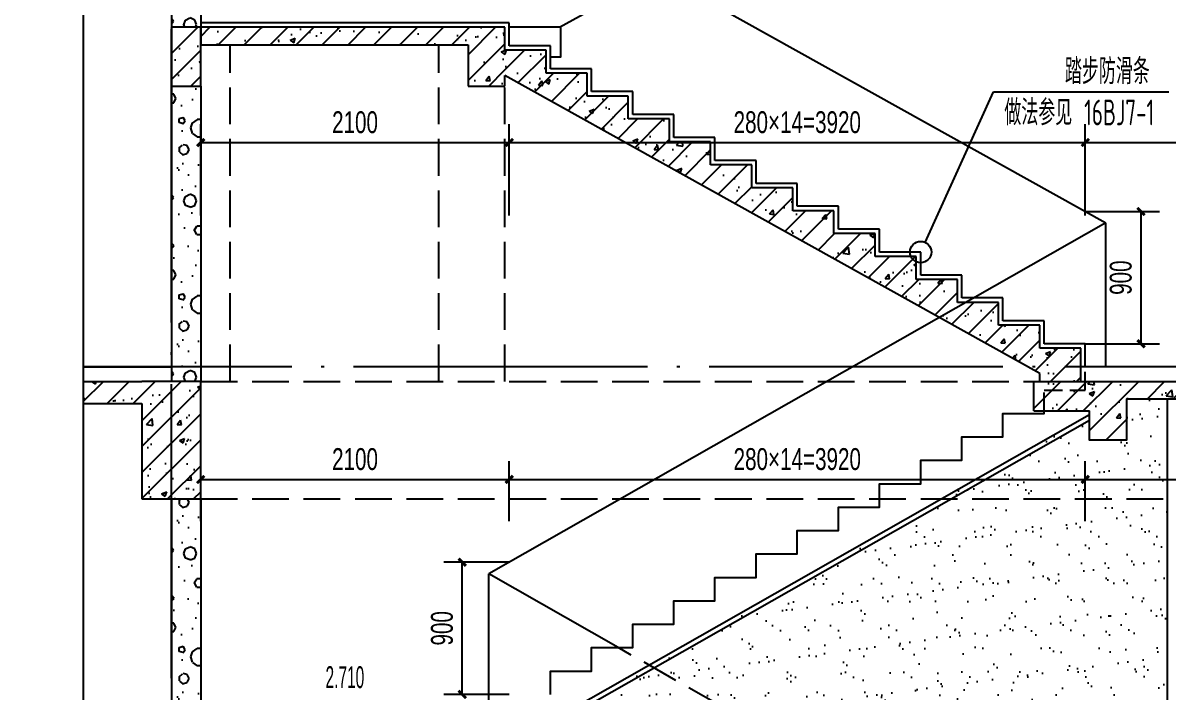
# Model space of a CAD drawing. Extents: x -26219 to 315419, y -160410 to -120810.
# Drawn here: x 19935 to 27729, y -144267 to -139713 of the extents above; entities that cross this region are included whole.
import ezdxf
from ezdxf.xclip import XClip

# ---------------------------------------------------------------- set-up
doc = ezdxf.new("R2010")
doc.units = 0
doc.header["$LTSCALE"] = 1000
doc.header["$MEASUREMENT"] = 0
doc.header["$XCLIPFRAME"] = 0
doc.linetypes.add('DASH', pattern=[0.35, 0.25, -0.1])
doc.linetypes.add('DOTE', pattern=[2.42, 2, -0.2, 0.02, -0.2])
for name, color, linetype in [('01-标注_尺寸', 124, 'Continuous'), ('01-标注_符号', 200, 'Continuous'), ('02-TEXT_标注', 130, 'Continuous'), ('05-填充_天正', 26, 'Continuous'), ('104-14# 核心筒$0$A-C_玻璃幕墙', 140, 'Continuous'), ('A-E_栏杆', 232, 'Continuous'), ('A-SUR_保温', 222, 'Continuous'), ('A_AXIS-轴线', 36, 'Continuous'), ('A_STR-砌块墙', 121, 'Continuous'), ('A_STR-砼墙', 51, 'Continuous'), ('A_STR-砼柱', 51, 'Continuous'), ('S_E_A-E_楼梯', 4, 'Continuous'), ('S_SURFACE', 6, 'Continuous')]:
    doc.layers.add(name, color=color, linetype=linetype)
doc.styles.add('_TCH_DIM', font='ros.shx', dxfattribs={"width": 0.75, "bigfont": 'jd.shx'})
doc.styles.add('_TCH_DIM_T3', font='ros.shx', dxfattribs={"width": 0.705882, "bigfont": 'jd.shx'})
doc.styles.add('样式 1', font='ros1.shx', dxfattribs={"width": 0.7, "bigfont": 'jd.shx'})
doc.dimstyles.new('_TCH_ARCH&&50', dxfattribs={"dimtxt": 148.75, "dimasz": 50, "dimexe": 125, "dimexo": 150, "dimgap": 63.125, "dimtad": 1, "dimdec": 0, "dimzin": 0, "dimdsep": 46, "dimtxsty": '_TCH_DIM_T3', "dimblk": 'ARCHTICK', "dimcen": 0.09, "dimclrt": 7, "dimazin": 2, "dimtfac": 1, "dimtdec": 0, "dimtix": 1, "dimtmove": 2, "dimatfit": 3, "dimfxl": 0, "dimtolj": 1, "dimtzin": 0, "dimarcsym": 0})
pattern_1 = [(45, (-215098.23, 53166.43), (-88.38835, 88.38835), []), (50, (-215098.23, 53166.43), (358.6301, -31.37607), [37.5, -412.5]), (355, (-215098.23, 53166.43), (-69.37567, 376.09607), [30, -330]), (100.4514, (-215068.35, 53163.82), (289.2547, 344.71977), [31.8701, -350.57106]), (46.1842, (-215098.23, 53266.43), (533.6205, -82.7595), [56.25, -618.75]), (96.6356, (-215053.76, 53259.54), (467.33135, 487.0589), [47.8051, -525.8565]), (351.1842, (-215098.23, 53266.43), (467.331, 487.0593), [45, -495]), (21, (-215048.23, 53241.43), (298.45353, -201.30945), [37.5, -412.5]), (326, (-215048.23, 53241.43), (121.65767, 362.57502), [30, -330]), (71.4514, (-215023.36, 53224.66), (420.1113, 161.26525), [31.8701, -350.57106]), (37.5, (-215098.23, 53166.43), (6.07993, 166.446927), [0, -326, 0, -335, 0, -331.25]), (7.5, (-215098.23, 53166.43), (131.53477, 197.20586), [0, -191, 0, -318.5, 0, -126.25]), (327.5, (-215209.73, 53166.43), (266.91122, -11.277436), [0, -125, 0, -390, 0, -517.5]), (317.5, (-215259.73, 53166.43), (291.59308, 50.05249), [0, -162.5, 0, -259, 0, -367.5])]
pattern_2 = [(45, (0, 0), (-88.38835, 88.38835), []), (50, (0, 0), (358.6301, -31.37607), [37.5, -412.5]), (355, (0, 0), (-69.3757, 376.0961), [30, -330]), (100.4514, (29.9, -2.6), (289.2547, 344.7198), [31.8701, -350.5711]), (46.1842, (0, 100), (533.6205, -82.7595), [56.25, -618.75]), (96.6356, (44.47, 93.1), (467.3314, 487.059), [47.8051, -525.8565]), (351.1842, (0, 100), (467.331, 487.0593), [45, -495]), (21, (50, 75), (298.4535, -201.30945), [37.5, -412.5]), (326, (50, 75), (121.6577, 362.575), [30, -330]), (71.4514, (74.87, 58.22), (420.1113, 161.26525), [31.8701, -350.5711]), (37.5, (0, 0), (6.07993, 166.44693), [0, -326, 0, -335, 0, -331.25]), (7.5, (0, 0), (131.53477, 197.20586), [0, -191, 0, -318.5, 0, -126.25]), (327.5, (-111.5, 0), (266.91122, -11.27744), [0, -125, 0, -390, 0, -517.5]), (317.5, (-161.5, 0), (291.5931, 50.0525), [0, -162.5, 0, -259, 0, -367.5])]
pattern_3 = [(0, (177, -183), (300, 600), [0, -600]), (0, (-174, -264), (300, 600), [0, -600]), (0, (21, -270), (300, 600), [0, -600]), (0, (234, -93), (300, 600), [0, -600]), (0, (-15, -300), (300, 600), [0, -600]), (0, (294, 285), (300, 600), [0, -600]), (0, (111, 237), (300, 600), [0, -600]), (0, (207, 162), (300, 600), [0, -600]), (0, (-282, 150), (300, 600), [0, -600]), (0, (12, 123), (300, 600), [0, -600]), (0, (-102, -30), (300, 600), [0, -600]), (0, (-96, -255), (300, 600), [0, -600]), (0, (129, -279), (300, 600), [0, -600]), (0, (294, -15), (300, 600), [0, -600]), (0, (-267, -108), (300, 600), [0, -600]), (0, (-216, -6), (300, 600), [0, -600]), (0, (18, -48), (300, 600), [0, -600]), (0, (-66, -135), (300, 600), [0, -600]), (0, (-114, 63), (300, 600), [0, -600]), (0, (-39, 288), (300, 600), [0, -600]), (0, (-243, -234), (300, 600), [0, -600]), (0, (87, 165), (300, 600), [0, -600]), (0, (-192, 174), (300, 600), [0, -600]), (0, (-240, 252), (300, 600), [0, -600]), (130.601294, (257.143, 97.143), (-1499.9999834, 1800.000008), [26.3416, -11037.111]), (18.43495, (214.29, 108.57), (1499.999994, 599.999996), [27.1052, -3767.628]), (90, (214.3, 82.86), (300, 600), [25.7143, -1174.2857]), (161.56505, (240, 74.29), (-1500.00001, 599.999955), [27.1052, -3767.628]), (53.1301, (240, 74.29), (300, 600), [28.5714, -2971.4285]), (135, (262.86, -231.43), (-300.00004, 599.99996), [24.2437, -1672.8126]), (45, (228.57, -231.43), (300, 600), [24.2437, -1672.8126]), (135, (245.71, -248.57), (-300.00004, 599.99996), [24.2437, -1672.8126]), (45, (245.71, -248.57), (300, 600), [24.2437, -1672.8126]), (116.56505, (-25.7, 171.43), (-5e-05, 1200), [31.9438, -638.8765]), (180, (-40, 200), (-300, 600), [34.2857, -565.7142]), (63.43495, (-88.57, 171.43), (3e-06, 1200), [31.9438, -638.8765]), (116.56505, (-74.3, 142.86), (-5e-05, 1200), [31.9438, -638.8765]), (0, (-74.3, 142.86), (300, 600), [34.2857, -565.7142]), (63.43495, (-40, 142.86), (3e-06, 1200), [31.9438, -638.8765]), (107.102728, (200, -31.429), (-899.9999656, 3000.000005), [38.8613, -16282.9025]), (143.972626, (188.57, 5.714), (-5699.999928, 4199.999995), [38.8613, -8122.02]), (180, (157.14, 28.6), (-300, 600), [37.1429, -562.857]), (36.027373, (88.57, 5.714), (5699.999958, 4199.999955), [38.8613, -8122.02]), (71.56505, (77.14, -28.57), (900.000005, 2999.999995), [36.1403, -3758.5928]), (107.102728, (88.571, -65.714), (-899.9999656, 3000.000005), [38.8613, -16282.9025]), (143.972626, (120, -88.57), (-5699.999928, 4199.999995), [38.8613, -8122.02]), (0, (120, -88.6), (300, 600), [37.1429, -562.857]), (36.027373, (157.143, -88.57), (5699.999958, 4199.999955), [38.8613, -8122.02]), (71.56505, (188.57, -65.71), (900.000005, 2999.999995), [36.1403, -3758.5928]), (150.25512, (205.714, 248.57), (-900.000002, 599.999993), [23.035, -4814.3196]), (90, (185.7, 237.14), (300, 600), [22.8571, -1177.1427]), (29.74488, (185.714, 237.14), (900, 599.999997), [23.035, -4814.3196]), (116.56505, (65.7, -177.14), (-5e-05, 1200), [31.9438, -638.8765]), (168.690067, (51.43, -148.57), (-2700.000002, 599.999985), [29.1373, -6089.6855]), (41.185925, (0, -162.857), (7499.9999546, 6599.9999423), [30.3718, -12725.802]), (90, (0, -191.43), (300, 600), [28.5714, -1171.4285]), (138.814074, (22.857, -211.429), (-7499.9998667, 6600.000042), [30.3718, -12725.802]), (16.699244, (22.857, -211.429), (9899.9999255, 2999.9999686), [29.8295, -12498.5375]), (60.945396, (51.43, -202.857), (299.999999, 599.9999947), [29.416, -12325.3395]), (109.983106, (-185.714, 74.286), (-1500.0000056, 4199.999989), [33.442, -14012.1975]), (155.556045, (-197.143, 105.714), (-3900.000015, 1799.9999626), [34.523, -14465.1315]), (24.443955, (-260, 105.714), (3900.000002, 1799.9999913), [34.523, -14465.1315]), (70.016893, (-271.429, 74.286), (1500.0000045, 4199.9999896), [33.442, -14012.1975]), (109.983106, (-260, 42.857), (-1500.0000056, 4199.999989), [33.442, -14012.1975]), (160.016893, (-228.57, 31.43), (-1500, 599.999973), [33.442, -6989.3775]), (19.983107, (-228.57, 31.43), (1499.999992, 599.999999), [33.442, -6989.3775]), (70.016893, (-197.143, 42.857), (1500.0000045, 4199.9999896), [33.442, -14012.1975]), (122.005383, (37.14, 20), (-300.00004, 599.99997), [26.9542, -5633.434]), (18.43495, (-2.86, 34.29), (1499.999994, 599.999996), [27.1052, -3767.628]), (90, (-2.86, 8.57), (300, 600), [25.7143, -1174.2857]), (161.56505, (22.86, 0), (-1500.00001, 599.999955), [27.1052, -3767.628]), (54.462322, (22.857, 0), (2099.999997, 2999.9999955), [24.578, -10298.2115]), (116.56505, (-137.14, -125.7), (-5e-05, 1200), [31.9438, -638.8765]), (180, (-151.4, -97.14), (-300, 600), [31.4286, -568.5714]), (59.036243, (-200, -125.714), (300.000001, 599.999997), [33.3197, -6963.822]), (120.963756, (-182.857, -154.286), (-300.000041, 599.999972), [33.3197, -6963.822]), (0, (-182.86, -154.3), (300, 600), [31.4286, -568.5714]), (63.43495, (-151.43, -154.3), (3e-06, 1200), [31.9438, -638.8765])]

# ---------------------------------------------------------------- blocks, each defined once
blk = doc.blocks.new('104-14# 核心筒')
at = {"layer": '104-14# 核心筒$0$A-C_玻璃幕墙'}
blk.add_lwpolyline([(82417.6, 175653.6), (83499.8, 178465.9), (52926.6, 177184.7), (53491, 179839.8), (17309.3, 179208.2), (22065.4, 195794.6), (62738.3, 196820), (62307.5, 195791.2), (92265.6, 197155.1), (99426.9, 222925), (120741.8, 216994.6), (117562.9, 189300.5), (119297.3, 188914.5), (109062.3, 173767.9), (82417.6, 175653.6)], dxfattribs=at)
blk = doc.blocks.new('_ArchTick')
at = {"color": 0, "linetype": 'ByBlock', "const_width": 0.4}
blk.add_lwpolyline([(-0.5, -0.5), (0.5, 0.5)], dxfattribs=at)
blk = doc.blocks.new('*D333')
at = {"layer": '01-标注_尺寸', "color": 0, "lineweight": -2, "transparency": 16777216}
for p, q in [((27164.9, -143103.4), (27164.9, -142694.9)), ((29944.9, -143103.4), (29944.9, -142694.9)), ((27164.9, -142819.9), (29944.9, -142819.9))]:
    blk.add_line(p, q, dxfattribs=at)
at = {"layer": 'Defpoints', "color": 0, "transparency": 16777216}
for p in [(29944.9, -142819.9), (27164.9, -143253.4), (29944.9, -143253.4)]:
    blk.add_point(p, dxfattribs=at)
at = {"layer": '01-标注_尺寸', "color": 0, "lineweight": -2, "transparency": 16777216, "xscale": 50, "yscale": 50, "zscale": 50, "rotation": 180}
blk.add_blockref('_ArchTick', (27164.9, -142819.9), dxfattribs=at)
at = {"layer": '01-标注_尺寸', "color": 0, "lineweight": -2, "transparency": 16777216, "xscale": 50, "yscale": 50, "zscale": 50}
blk.add_blockref('_ArchTick', (29944.9, -142819.9), dxfattribs=at)
at = {"layer": '01-标注_尺寸', "color": 7, "transparency": 16777216, "insert": (28554.9, -142682.4), "char_height": 148.75, "attachment_point": 5, "style": '_TCH_DIM_T3'}
blk.add_mtext('\\A1;2780', dxfattribs=at)
blk = doc.blocks.new('*D334')
at = {"layer": '01-标注_尺寸', "color": 0, "lineweight": -2, "transparency": 16777216}
for p, q in [((23244.9, -143103.4), (23244.9, -142694.9)), ((27164.9, -143103.4), (27164.9, -142694.9)), ((23244.9, -142819.9), (27164.9, -142819.9))]:
    blk.add_line(p, q, dxfattribs=at)
at = {"layer": 'Defpoints', "color": 0, "transparency": 16777216}
for p in [(27164.9, -142819.9), (23244.9, -143253.4), (27164.9, -143253.4)]:
    blk.add_point(p, dxfattribs=at)
at = {"layer": '01-标注_尺寸', "color": 0, "lineweight": -2, "transparency": 16777216, "xscale": 50, "yscale": 50, "zscale": 50, "rotation": 180}
blk.add_blockref('_ArchTick', (23244.9, -142819.9), dxfattribs=at)
at = {"layer": '01-标注_尺寸', "color": 0, "lineweight": -2, "transparency": 16777216, "xscale": 50, "yscale": 50, "zscale": 50}
blk.add_blockref('_ArchTick', (27164.9, -142819.9), dxfattribs=at)
at = {"layer": '01-标注_尺寸', "color": 7, "transparency": 16777216, "insert": (25204.9, -142682.4), "char_height": 148.75, "attachment_point": 5, "style": '_TCH_DIM_T3'}
blk.add_mtext('\\A1;280×14=3920', dxfattribs=at)
blk = doc.blocks.new('*D335')
at = {"layer": '01-标注_尺寸', "color": 0, "lineweight": -2, "transparency": 16777216}
for p, q in [((21144.9, -143103.4), (21144.9, -142694.9)), ((23244.9, -143103.4), (23244.9, -142694.9)), ((21144.9, -142819.9), (23244.9, -142819.9))]:
    blk.add_line(p, q, dxfattribs=at)
at = {"layer": 'Defpoints', "color": 0, "transparency": 16777216}
for p in [(23244.9, -142819.9), (21144.9, -143253.4), (23244.9, -143253.4)]:
    blk.add_point(p, dxfattribs=at)
at = {"layer": '01-标注_尺寸', "color": 0, "lineweight": -2, "transparency": 16777216, "xscale": 50, "yscale": 50, "zscale": 50, "rotation": 180}
blk.add_blockref('_ArchTick', (21144.9, -142819.9), dxfattribs=at)
at = {"layer": '01-标注_尺寸', "color": 0, "lineweight": -2, "transparency": 16777216, "xscale": 50, "yscale": 50, "zscale": 50}
blk.add_blockref('_ArchTick', (23244.9, -142819.9), dxfattribs=at)
at = {"layer": '01-标注_尺寸', "color": 7, "transparency": 16777216, "insert": (22194.9, -142682.4), "char_height": 148.75, "attachment_point": 5, "style": '_TCH_DIM_T3'}
blk.add_mtext('\\A1;2100', dxfattribs=at)
blk = doc.blocks.new('*D341')
at = {"layer": '01-标注_尺寸', "color": 0, "lineweight": -2, "transparency": 16777216}
for p, q in [((27164.9, -141022.6), (27164.9, -140402)), ((29944.9, -141022.6), (29944.9, -140402)), ((27164.9, -140527), (29944.9, -140527))]:
    blk.add_line(p, q, dxfattribs=at)
at = {"layer": 'Defpoints', "color": 0, "transparency": 16777216}
for p in [(29944.9, -140527), (27164.9, -141172.6), (29944.9, -141172.6)]:
    blk.add_point(p, dxfattribs=at)
at = {"layer": '01-标注_尺寸', "color": 0, "lineweight": -2, "transparency": 16777216, "xscale": 50, "yscale": 50, "zscale": 50, "rotation": 180}
blk.add_blockref('_ArchTick', (27164.9, -140527), dxfattribs=at)
at = {"layer": '01-标注_尺寸', "color": 0, "lineweight": -2, "transparency": 16777216, "xscale": 50, "yscale": 50, "zscale": 50}
blk.add_blockref('_ArchTick', (29944.9, -140527), dxfattribs=at)
at = {"layer": '01-标注_尺寸', "color": 7, "transparency": 16777216, "insert": (28554.9, -140389.5), "char_height": 148.75, "attachment_point": 5, "style": '_TCH_DIM_T3'}
blk.add_mtext('\\A1;2780', dxfattribs=at)
blk = doc.blocks.new('*D342')
at = {"layer": '01-标注_尺寸', "color": 0, "lineweight": -2, "transparency": 16777216}
for p, q in [((23244.9, -141022.6), (23244.9, -140402)), ((27164.9, -141022.6), (27164.9, -140402)), ((23244.9, -140527), (27164.9, -140527))]:
    blk.add_line(p, q, dxfattribs=at)
at = {"layer": 'Defpoints', "color": 0, "transparency": 16777216}
for p in [(27164.9, -140527), (23244.9, -141172.6), (27164.9, -141172.6)]:
    blk.add_point(p, dxfattribs=at)
at = {"layer": '01-标注_尺寸', "color": 0, "lineweight": -2, "transparency": 16777216, "xscale": 50, "yscale": 50, "zscale": 50, "rotation": 180}
blk.add_blockref('_ArchTick', (23244.9, -140527), dxfattribs=at)
at = {"layer": '01-标注_尺寸', "color": 0, "lineweight": -2, "transparency": 16777216, "xscale": 50, "yscale": 50, "zscale": 50}
blk.add_blockref('_ArchTick', (27164.9, -140527), dxfattribs=at)
at = {"layer": '01-标注_尺寸', "color": 7, "transparency": 16777216, "insert": (25204.9, -140389.5), "char_height": 148.75, "attachment_point": 5, "style": '_TCH_DIM_T3'}
blk.add_mtext('\\A1;280×14=3920', dxfattribs=at)
blk = doc.blocks.new('*D343')
at = {"layer": '01-标注_尺寸', "color": 0, "lineweight": -2, "transparency": 16777216}
for p, q in [((21144.9, -141022.6), (21144.9, -140402)), ((23244.9, -141022.6), (23244.9, -140402)), ((21144.9, -140527), (23244.9, -140527))]:
    blk.add_line(p, q, dxfattribs=at)
at = {"layer": 'Defpoints', "color": 0, "transparency": 16777216}
for p in [(23244.9, -140527), (21144.9, -141172.6), (23244.9, -141172.6)]:
    blk.add_point(p, dxfattribs=at)
at = {"layer": '01-标注_尺寸', "color": 0, "lineweight": -2, "transparency": 16777216, "xscale": 50, "yscale": 50, "zscale": 50, "rotation": 180}
blk.add_blockref('_ArchTick', (21144.9, -140527), dxfattribs=at)
at = {"layer": '01-标注_尺寸', "color": 0, "lineweight": -2, "transparency": 16777216, "xscale": 50, "yscale": 50, "zscale": 50}
blk.add_blockref('_ArchTick', (23244.9, -140527), dxfattribs=at)
at = {"layer": '01-标注_尺寸', "color": 7, "transparency": 16777216, "insert": (22194.9, -140389.5), "char_height": 148.75, "attachment_point": 5, "style": '_TCH_DIM_T3'}
blk.add_mtext('\\A1;2100', dxfattribs=at)
blk = doc.blocks.new('*D906')
at = {"layer": '01-标注_尺寸', "color": 0, "lineweight": -2, "transparency": 16777216}
for p, q in [((23244.9, -143383.2), (22799.7, -143383.2)), ((22924.7, -144283.2), (22924.7, -143383.2)), ((23244.9, -144283.2), (22799.7, -144283.2))]:
    blk.add_line(p, q, dxfattribs=at)
at = {"layer": 'Defpoints', "color": 0, "transparency": 16777216}
for p in [(22924.7, -143383.2), (23394.9, -143383.2), (23394.9, -144283.2)]:
    blk.add_point(p, dxfattribs=at)
at = {"layer": '01-标注_尺寸', "color": 0, "lineweight": -2, "transparency": 16777216, "xscale": 50, "yscale": 50, "zscale": 50}
for p, rotation in [((22924.7, -143383.2), 90), ((22924.7, -144283.2), 270)]:
    blk.add_blockref('_ArchTick', p, dxfattribs=dict(at, rotation=rotation))
at = {"layer": '01-标注_尺寸', "color": 7, "transparency": 16777216, "insert": (22787.2, -143833.2), "char_height": 148.75, "attachment_point": 5, "rotation": 90, "style": '_TCH_DIM_T3'}
blk.add_mtext('\\A1;900', dxfattribs=at)
blk = doc.blocks.new('*D907')
at = {"layer": '01-标注_尺寸', "color": 0, "lineweight": -2, "transparency": 16777216}
for p, q in [((27164.9, -140996.6), (27669.7, -140996.6)), ((27544.7, -141896.6), (27544.7, -140996.6)), ((27164.9, -141896.6), (27669.7, -141896.6))]:
    blk.add_line(p, q, dxfattribs=at)
at = {"layer": 'Defpoints', "color": 0, "transparency": 16777216}
for p in [(27014.9, -140996.6), (27544.7, -140996.6), (27014.9, -141896.6)]:
    blk.add_point(p, dxfattribs=at)
at = {"layer": '01-标注_尺寸', "color": 0, "lineweight": -2, "transparency": 16777216, "xscale": 50, "yscale": 50, "zscale": 50}
for p, rotation in [((27544.7, -140996.6), 90), ((27544.7, -141896.6), 270)]:
    blk.add_blockref('_ArchTick', p, dxfattribs=dict(at, rotation=rotation))
at = {"layer": '01-标注_尺寸', "color": 7, "transparency": 16777216, "insert": (27407.2, -141446.6), "char_height": 148.75, "attachment_point": 5, "rotation": 90, "style": '_TCH_DIM_T3'}
blk.add_mtext('\\A1;900', dxfattribs=at)

msp = doc.modelspace()

# ---------------------------------------------------------------- hatches: boundary and pattern name
at = {"layer": '05-填充_天正'}
h = msp.add_hatch(dxfattribs=at)
h.set_pattern_fill('加气混凝土', color=256, scale=50, style=0)
h.set_pattern_definition(pattern_3)
h.paths.add_polyline_path([(20944.9, -139742.6), (21144.9, -139742.6), (21144.9, -138452.6), (20944.9, -138452.6)])
h = msp.add_hatch(dxfattribs=at)
h.set_pattern_fill('钢筋混凝土', color=256, scale=50, style=0)
h.set_pattern_definition(pattern_2)
h.paths.add_polyline_path([(21144.9, -140142.6), (21144.9, -139742.6), (20944.9, -139742.6), (20944.9, -140142.6)])
h = msp.add_hatch(dxfattribs=at)
h.set_pattern_fill('钢筋混凝土', color=256, scale=50, style=0)
h.set_pattern_definition(pattern_1)
h.paths.add_polyline_path([(23214.9, -139742.6), (21144.9, -139742.6), (21144.9, -139862.6), (22964.9, -139862.6), (22964.9, -140142.6), (23214.9, -140142.6)])
h = msp.add_hatch(dxfattribs=at)
h.set_pattern_fill('钢筋混凝土', color=256, scale=50, style=0)
h.set_pattern_definition(pattern_1)
h.paths.add_polyline_path([(27134.9, -142152.6), (27134.9, -141926.6), (26854.9, -141926.6), (26854.9, -141770.6), (26574.9, -141770.6), (26574.9, -141614.6), (26294.9, -141614.6), (26294.9, -141458.6), (26014.9, -141458.6), (26014.9, -141302.6), (25734.9, -141302.6), (25734.9, -141146.6), (25454.9, -141146.6), (25454.9, -140990.6), (25174.9, -140990.6), (25174.9, -140834.6), (24894.9, -140834.6), (24894.9, -140678.6), (24614.9, -140678.6), (24614.9, -140522.6), (24334.9, -140522.6), (24334.9, -140366.6), (24054.9, -140366.6), (24054.9, -140210.6), (23774.9, -140210.6), (23774.9, -140054.6), (23494.9, -140054.6), (23494.9, -139898.6), (23214.9, -139898.6), (23214.9, -139862.6), (23214.9, -140070.3), (26854.9, -142098.3), (26854.9, -142152.6)])
h = msp.add_hatch(dxfattribs=at)
h.set_pattern_fill('加气混凝土', color=256, scale=50, style=0)
h.set_pattern_definition(pattern_3)
h.paths.add_polyline_path([(20944.9, -142152.6), (21144.9, -142152.6), (21144.9, -140142.6), (20944.9, -140142.6)])
h = msp.add_hatch(dxfattribs=at)
h.set_pattern_fill('钢筋混凝土', color=256, scale=50, style=0)
h.set_pattern_definition(pattern_2)
h.paths.add_polyline_path([(20744.9, -142302.6), (20744.9, -142152.6), (20344.9, -142152.6), (20344.9, -142302.6)])
h = msp.add_hatch(dxfattribs=at)
h.set_pattern_fill('钢筋混凝土', color=256, scale=50, style=0)
h.set_pattern_definition(pattern_2)
h.paths.add_polyline_path([(21144.9, -142952.6), (21144.9, -142152.6), (20744.9, -142152.6), (20744.9, -142952.6)])
h = msp.add_hatch(dxfattribs=at)
h.set_pattern_fill('钢筋混凝土', color=256, scale=50, style=0)
h.set_pattern_definition([(45, (-215098.23, 53096.43), (-88.38835, 88.38835), []), (50, (-215098.23, 53096.43), (358.6301, -31.37607), [37.5, -412.5]), (355, (-215098.23, 53096.43), (-69.37567, 376.09607), [30, -330]), (100.4514, (-215068.35, 53093.82), (289.2547, 344.71977), [31.8701, -350.57106]), (46.1842, (-215098.23, 53196.43), (533.6205, -82.7595), [56.25, -618.75]), (96.6356, (-215053.76, 53189.54), (467.33135, 487.0589), [47.8051, -525.8565]), (351.1842, (-215098.23, 53196.43), (467.331, 487.0593), [45, -495]), (21, (-215048.23, 53171.43), (298.45353, -201.30945), [37.5, -412.5]), (326, (-215048.23, 53171.43), (121.65767, 362.57502), [30, -330]), (71.4514, (-215023.36, 53154.66), (420.1113, 161.26525), [31.8701, -350.57106]), (37.5, (-215098.23, 53096.43), (6.07993, 166.446927), [0, -326, 0, -335, 0, -331.25]), (7.5, (-215098.23, 53096.43), (131.53477, 197.20586), [0, -191, 0, -318.5, 0, -126.25]), (327.5, (-215209.73, 53096.43), (266.91122, -11.277436), [0, -125, 0, -390, 0, -517.5]), (317.5, (-215259.73, 53096.43), (291.59308, 50.05249), [0, -162.5, 0, -259, 0, -367.5])])
h.paths.add_polyline_path([(26814.9, -142152.6), (29894.9, -142152.6), (29894.9, -142272.6), (27444.9, -142272.6), (27444.9, -142552.6), (27194.9, -142552.6), (27194.9, -142352.6), (26814.9, -142352.6)])
h = msp.add_hatch(dxfattribs=at)
h.set_pattern_fill('AR-SAND', color=256, scale=100, style=0)
h.set_pattern_definition([(37.5, (-197109.97, 37477.96), (-8.00016, 244.70662), [0, -193.04, 0, -215.9, 0, -206.375]), (7.5, (-197109.97, 37477.96), (224.76164, 358.41255), [0, -104.14, 0, -173.99, 0, -66.675]), (327.5, (-197266.18, 37477.96), (395.49619, 0.7186), [0, -63.5, 0, -228.6, 0, -298.45]), (317.5, (-197266.18, 37477.96), (381.77823, 111.46466), [0, -31.75, 0, -149.86, 0, -171.45])])
h.paths.add_polyline_path([(27724.9, -142272.6), (27444.9, -142272.6), (27444.9, -142552.6), (27194.9, -142552.6), (27194.9, -142380), (23290.1, -144602), (23524.9, -144602), (23524.9, -144761.4), (23804.9, -144761.4), (23804.9, -144920.8), (24084.9, -144920.8), (24084.9, -145080.2), (24364.9, -145080.2), (24364.9, -145239.6), (24644.9, -145239.6), (24644.9, -145399.1), (24924.9, -145399.1), (24924.9, -145558.5), (25204.9, -145558.5), (25204.9, -145717.9), (25484.9, -145717.9), (25484.9, -145877.3), (25764.9, -145877.3), (25764.9, -146036.7), (26044.9, -146036.7), (26044.9, -146196.1), (26324.9, -146196.1), (26324.9, -146355.5), (26604.9, -146355.5), (26604.9, -146514.9), (26884.9, -146514.9), (26884.9, -146674.3), (27164.9, -146674.3), (27164.9, -146833.8), (27444.9, -146833.8), (27444.9, -146993.2), (27724.9, -146993.2)])
h = msp.add_hatch(dxfattribs=at)
h.set_pattern_fill('加气混凝土', color=256, scale=50, style=0)
h.set_pattern_definition(pattern_3)
h.paths.add_polyline_path([(20944.9, -144472.6), (21144.9, -144472.6), (21144.9, -142952.6), (20944.9, -142952.6)])

# ---------------------------------------------------------------- linework, layer by layer
at = {"layer": '01-标注_符号'}
for p, q in [((26075, -141206.4), (26541.3, -140182)), ((26541.3, -140182), (27732.7, -140182))]:
    msp.add_line(p, q, dxfattribs=at)
msp.add_lwpolyline([(20344.9, -135552.6), (20344.9, -144371.3), (20449.9, -144409.5), (20239.9, -144446.6), (20344.9, -144483.8), (20344.9, -153302.6)], dxfattribs=at)
msp.add_circle((26044.9, -141272.6), 72.7, dxfattribs=at)
at = {"layer": '05-填充_天正'}
msp.add_lwpolyline([(27724.9, -146993.2), (27724.9, -142272.6), (27444.9, -142272.6), (27444.9, -142552.6), (27194.9, -142552.6), (27194.9, -142380), (23290.1, -144602)], dxfattribs=at)
at = {"layer": 'A-E_栏杆'}
msp.add_line((23986.1, -143964.6), (23104.9, -143462.9), dxfattribs=at)
at = {"layer": 'A-E_栏杆', "linetype": 'DASH'}
msp.add_line((27724.9, -146093.2), (23986.1, -143964.6), dxfattribs=at)
at = {"layer": 'A-E_栏杆'}
for points in [[(27304.9, -141074.6), (23104.9, -138734.6)], [(27304.9, -141072.9), (23104.9, -143462.9)], [(27304.9, -142052.6), (27304.9, -141074.6)], [(23104.9, -144442.6), (23104.9, -143462.9)]]:
    msp.add_lwpolyline(points, dxfattribs=at)
at = {"layer": 'A-SUR_保温'}
msp.add_line((20344.9, -142052.6), (20944.9, -142052.6), dxfattribs=at)
at = {"layer": 'A_AXIS-轴线', "linetype": 'DOTE'}
msp.add_line((20944.9, -153852.6), (20944.9, -135552.6), dxfattribs=at)
msp.add_lwpolyline([(31444.9, -142052.6), (20344.9, -142052.6)], dxfattribs=at)
at = {"layer": 'A_STR-砌块墙'}
for p, q in [((20944.9, -138452.6), (20944.9, -139742.6)), ((21144.9, -138452.6), (21144.9, -139742.6)), ((20944.9, -140142.6), (20944.9, -142152.6)), ((21144.9, -140142.6), (21144.9, -142152.6)), ((20944.9, -142952.6), (20944.9, -144472.6)), ((21144.9, -142952.6), (21144.9, -144472.6))]:
    msp.add_line(p, q, dxfattribs=at)
at = {"layer": 'A_STR-砼墙'}
for p, q in [((21144.9, -139742.6), (20944.9, -139742.6)), ((20944.9, -139742.6), (20944.9, -140142.6)), ((23214.9, -139742.6), (21144.9, -139742.6)), ((21144.9, -139742.6), (21144.9, -139862.6)), ((21144.9, -140142.6), (21144.9, -139742.6)), ((23214.9, -139898.6), (23214.9, -139742.6)), ((21144.9, -139862.6), (22964.9, -139862.6)), ((22964.9, -139862.6), (22964.9, -140142.6)), ((23494.9, -139898.6), (23214.9, -139898.6)), ((23494.9, -140054.6), (23494.9, -139898.6)), ((23774.9, -140054.6), (23494.9, -140054.6)), ((23774.9, -140210.6), (23774.9, -140054.6)), ((23214.9, -140142.6), (23214.9, -140070.3)), ((26854.9, -142098.3), (23214.9, -140070.3)), ((20944.9, -140142.6), (21144.9, -140142.6)), ((22964.9, -140142.6), (23214.9, -140142.6)), ((24054.9, -140210.6), (23774.9, -140210.6)), ((24054.9, -140366.6), (24054.9, -140210.6)), ((24334.9, -140366.6), (24054.9, -140366.6)), ((24334.9, -140522.6), (24334.9, -140366.6)), ((24614.9, -140522.6), (24334.9, -140522.6)), ((24614.9, -140678.6), (24614.9, -140522.6)), ((24894.9, -140678.6), (24614.9, -140678.6)), ((24894.9, -140834.6), (24894.9, -140678.6)), ((25174.9, -140834.6), (24894.9, -140834.6)), ((25174.9, -140990.6), (25174.9, -140834.6)), ((25454.9, -140990.6), (25174.9, -140990.6)), ((25454.9, -141146.6), (25454.9, -140990.6)), ((25734.9, -141146.6), (25454.9, -141146.6)), ((25734.9, -141302.6), (25734.9, -141146.6)), ((26014.9, -141302.6), (25734.9, -141302.6)), ((26014.9, -141458.6), (26014.9, -141302.6)), ((26294.9, -141458.6), (26014.9, -141458.6)), ((26294.9, -141614.6), (26294.9, -141458.6)), ((26574.9, -141614.6), (26294.9, -141614.6)), ((26574.9, -141770.6), (26574.9, -141614.6)), ((26854.9, -141770.6), (26574.9, -141770.6)), ((26854.9, -141926.6), (26854.9, -141770.6)), ((27134.9, -141926.6), (26854.9, -141926.6)), ((27134.9, -142152.6), (27134.9, -141926.6)), ((20344.9, -142152.6), (20744.9, -142152.6)), ((20344.9, -142152.6), (20344.9, -142302.6)), ((26814.9, -142152.6), (29944.9, -142152.6)), ((26814.9, -142352.6), (26814.9, -142152.6)), ((26854.9, -142152.6), (26854.9, -142098.3)), ((20344.9, -142302.6), (20744.9, -142302.6)), ((29944.9, -142272.6), (27444.9, -142272.6)), ((27444.9, -142272.6), (27444.9, -142552.6)), ((26814.9, -142352.6), (27194.9, -142352.6)), ((27194.9, -142552.6), (27194.9, -142352.6)), ((27444.9, -142552.6), (27194.9, -142552.6))]:
    msp.add_line(p, q, dxfattribs=at)
at = {"layer": 'A_STR-砼柱'}
for p, q in [((21144.9, -142152.6), (20744.9, -142152.6)), ((21144.9, -142952.6), (21144.9, -142152.6)), ((20744.9, -142302.6), (20744.9, -142952.6)), ((20744.9, -142952.6), (21144.9, -142952.6))]:
    msp.add_line(p, q, dxfattribs=at)
at = {"layer": 'Defpoints', "linetype": 'DASH'}
for p, q in [((21344.9, -142152.6), (21344.9, -139862.6)), ((22764.9, -142152.6), (22764.9, -139862.6)), ((23214.9, -142152.6), (23214.9, -140142.6)), ((21144.9, -142152.6), (29944.9, -142152.6)), ((21144.9, -142952.6), (29944.9, -142952.6))]:
    msp.add_line(p, q, dxfattribs=at)
at = {"layer": 'S_E_A-E_楼梯'}
for points in [[(23587.3, -139742.6), (26884.9, -137925.5)], [(23524.9, -139942.6), (23594.9, -139942.6), (23594.9, -139742.6), (23244.9, -139742.6)], [(23524.9, -144283.2), (23524.9, -144123.9), (23804.9, -144123.9), (23804.9, -143964.6), (24084.9, -143964.6), (24084.9, -143805.2), (24364.9, -143805.2), (24364.9, -143645.9), (24644.9, -143645.9), (24644.9, -143486.6), (24924.9, -143486.6), (24924.9, -143327.2), (25204.9, -143327.2), (25204.9, -143167.9), (25484.9, -143167.9), (25484.9, -143008.6), (25764.9, -143008.6), (25764.9, -142849.2), (26044.9, -142849.2), (26044.9, -142689.9), (26324.9, -142689.9), (26324.9, -142530.6), (26604.9, -142530.6), (26604.9, -142371.2), (26884.9, -142371.2), (26884.9, -142352.6)], [(23580, -144472.6), (27194.9, -142415.5)]]:
    msp.add_lwpolyline(points, dxfattribs=at)
at = {"layer": 'S_E_A-E_楼梯', "linetype": 'DASH', "ltscale": 0.5}
msp.add_lwpolyline([(26884.9, -142352.6), (26884.9, -142211.9), (27164.9, -142211.9), (27164.9, -142052.6)], dxfattribs=at)
at = {"layer": 'S_SURFACE'}
for p, q in [((23244.9, -139712.6), (21144.9, -139712.6)), ((21144.9, -139712.6), (21144.9, -139742.6)), ((23244.9, -139868.6), (23244.9, -139712.6)), ((23244.9, -139832.6), (23244.9, -139832.6)), ((23524.9, -139868.6), (23244.9, -139868.6)), ((23524.9, -140024.6), (23524.9, -139868.6)), ((23804.9, -140024.6), (23524.9, -140024.6)), ((23804.9, -140180.6), (23804.9, -140024.6)), ((24084.9, -140180.6), (23804.9, -140180.6)), ((24084.9, -140336.6), (24084.9, -140180.6)), ((24364.9, -140336.6), (24084.9, -140336.6)), ((24364.9, -140492.6), (24364.9, -140336.6)), ((24644.9, -140492.6), (24364.9, -140492.6)), ((24644.9, -140648.6), (24644.9, -140492.6)), ((24924.9, -140648.6), (24644.9, -140648.6)), ((24924.9, -140804.6), (24924.9, -140648.6)), ((25204.9, -140804.6), (24924.9, -140804.6)), ((25204.9, -140960.6), (25204.9, -140804.6)), ((25484.9, -140960.6), (25204.9, -140960.6)), ((25484.9, -141116.6), (25484.9, -140960.6)), ((25764.9, -141116.6), (25484.9, -141116.6)), ((25764.9, -141272.6), (25764.9, -141116.6)), ((26044.9, -141272.6), (25764.9, -141272.6)), ((26044.9, -141428.6), (26044.9, -141272.6)), ((26324.9, -141428.6), (26044.9, -141428.6)), ((26324.9, -141584.6), (26324.9, -141428.6)), ((26604.9, -141584.6), (26324.9, -141584.6)), ((26604.9, -141740.6), (26604.9, -141584.6)), ((26884.9, -141740.6), (26604.9, -141740.6)), ((26884.9, -141896.6), (26884.9, -141740.6)), ((27164.9, -141896.6), (26884.9, -141896.6)), ((27164.9, -142052.6), (27164.9, -141896.6)), ((30144.9, -142052.6), (27164.9, -142052.6)), ((27164.9, -142052.6), (27164.9, -142052.6))]:
    msp.add_line(p, q, dxfattribs=at)

# ---------------------------------------------------------------- block references
ref = msp.add_blockref('104-14# 核心筒', (-29679.9, -339452.4))
XClip(ref).set_block_clipping_path([(21000, 184300.0000000001), (34400.0000000036, 196600.0000000001)])

# ---------------------------------------------------------------- texts
at = {"layer": '02-TEXT_标注'}
for s, height, style, width, p in [('踏步防滑条', 173.64, '样式 1', 0.7, (27026.9, -140129.5)), ('做法参见', 173.64, '样式 1', 0.7, (26614.4, -140409.5)), ('16BJ7-1', 175, '样式 1', 0.7, (27157.6, -140409.5)), ('2.710', 148.75, '_TCH_DIM', 0.529412, (21994.2, -144240.1))]:
    msp.add_text(s, height=height, dxfattribs=dict(at, style=style, width=width)).set_placement(p)

# ---------------------------------------------------------------- dimensions: what is measured, and where the dimension line sits
at = {"layer": '01-标注_尺寸'}
for p1, p2, distance, picture, middle in [((21144.9, -141172.6), (23244.9, -141172.6), 645.7, '*D343', (22194.9, -140389.5)), ((27164.9, -141172.6), (29944.9, -141172.6), 645.7, '*D341', (28554.9, -140389.5)), ((27014.9, -141896.6), (27014.9, -140996.6), -529.8, '*D907', (27407.2, -141446.6)), ((21144.9, -143253.4), (23244.9, -143253.4), 433.5, '*D335', (22194.9, -142682.4)), ((27164.9, -143253.4), (29944.9, -143253.4), 433.5, '*D333', (28554.9, -142682.4)), ((23394.9, -144283.2), (23394.9, -143383.2), 470.2, '*D906', (22787.2, -143833.2))]:
    dim = msp.add_aligned_dim(p1=p1, p2=p2, distance=distance, dimstyle='_TCH_ARCH&&50', dxfattribs=at)
    dim.commit()
    dim.dimension.update_dxf_attribs({"geometry": picture, "text_midpoint": middle})
for p1, p2, distance, picture, middle in [((23244.9, -141172.6), (27164.9, -141172.6), 645.7, '*D342', (25204.9, -140389.5)), ((23244.9, -143253.4), (27164.9, -143253.4), 433.5, '*D334', (25204.9, -142682.4))]:
    dim = msp.add_aligned_dim(p1=p1, p2=p2, distance=distance, text='280×14=3920', dimstyle='_TCH_ARCH&&50', dxfattribs=at)
    dim.commit()
    dim.dimension.update_dxf_attribs({"geometry": picture, "text_midpoint": middle})

doc.saveas('drawing.dxf')
